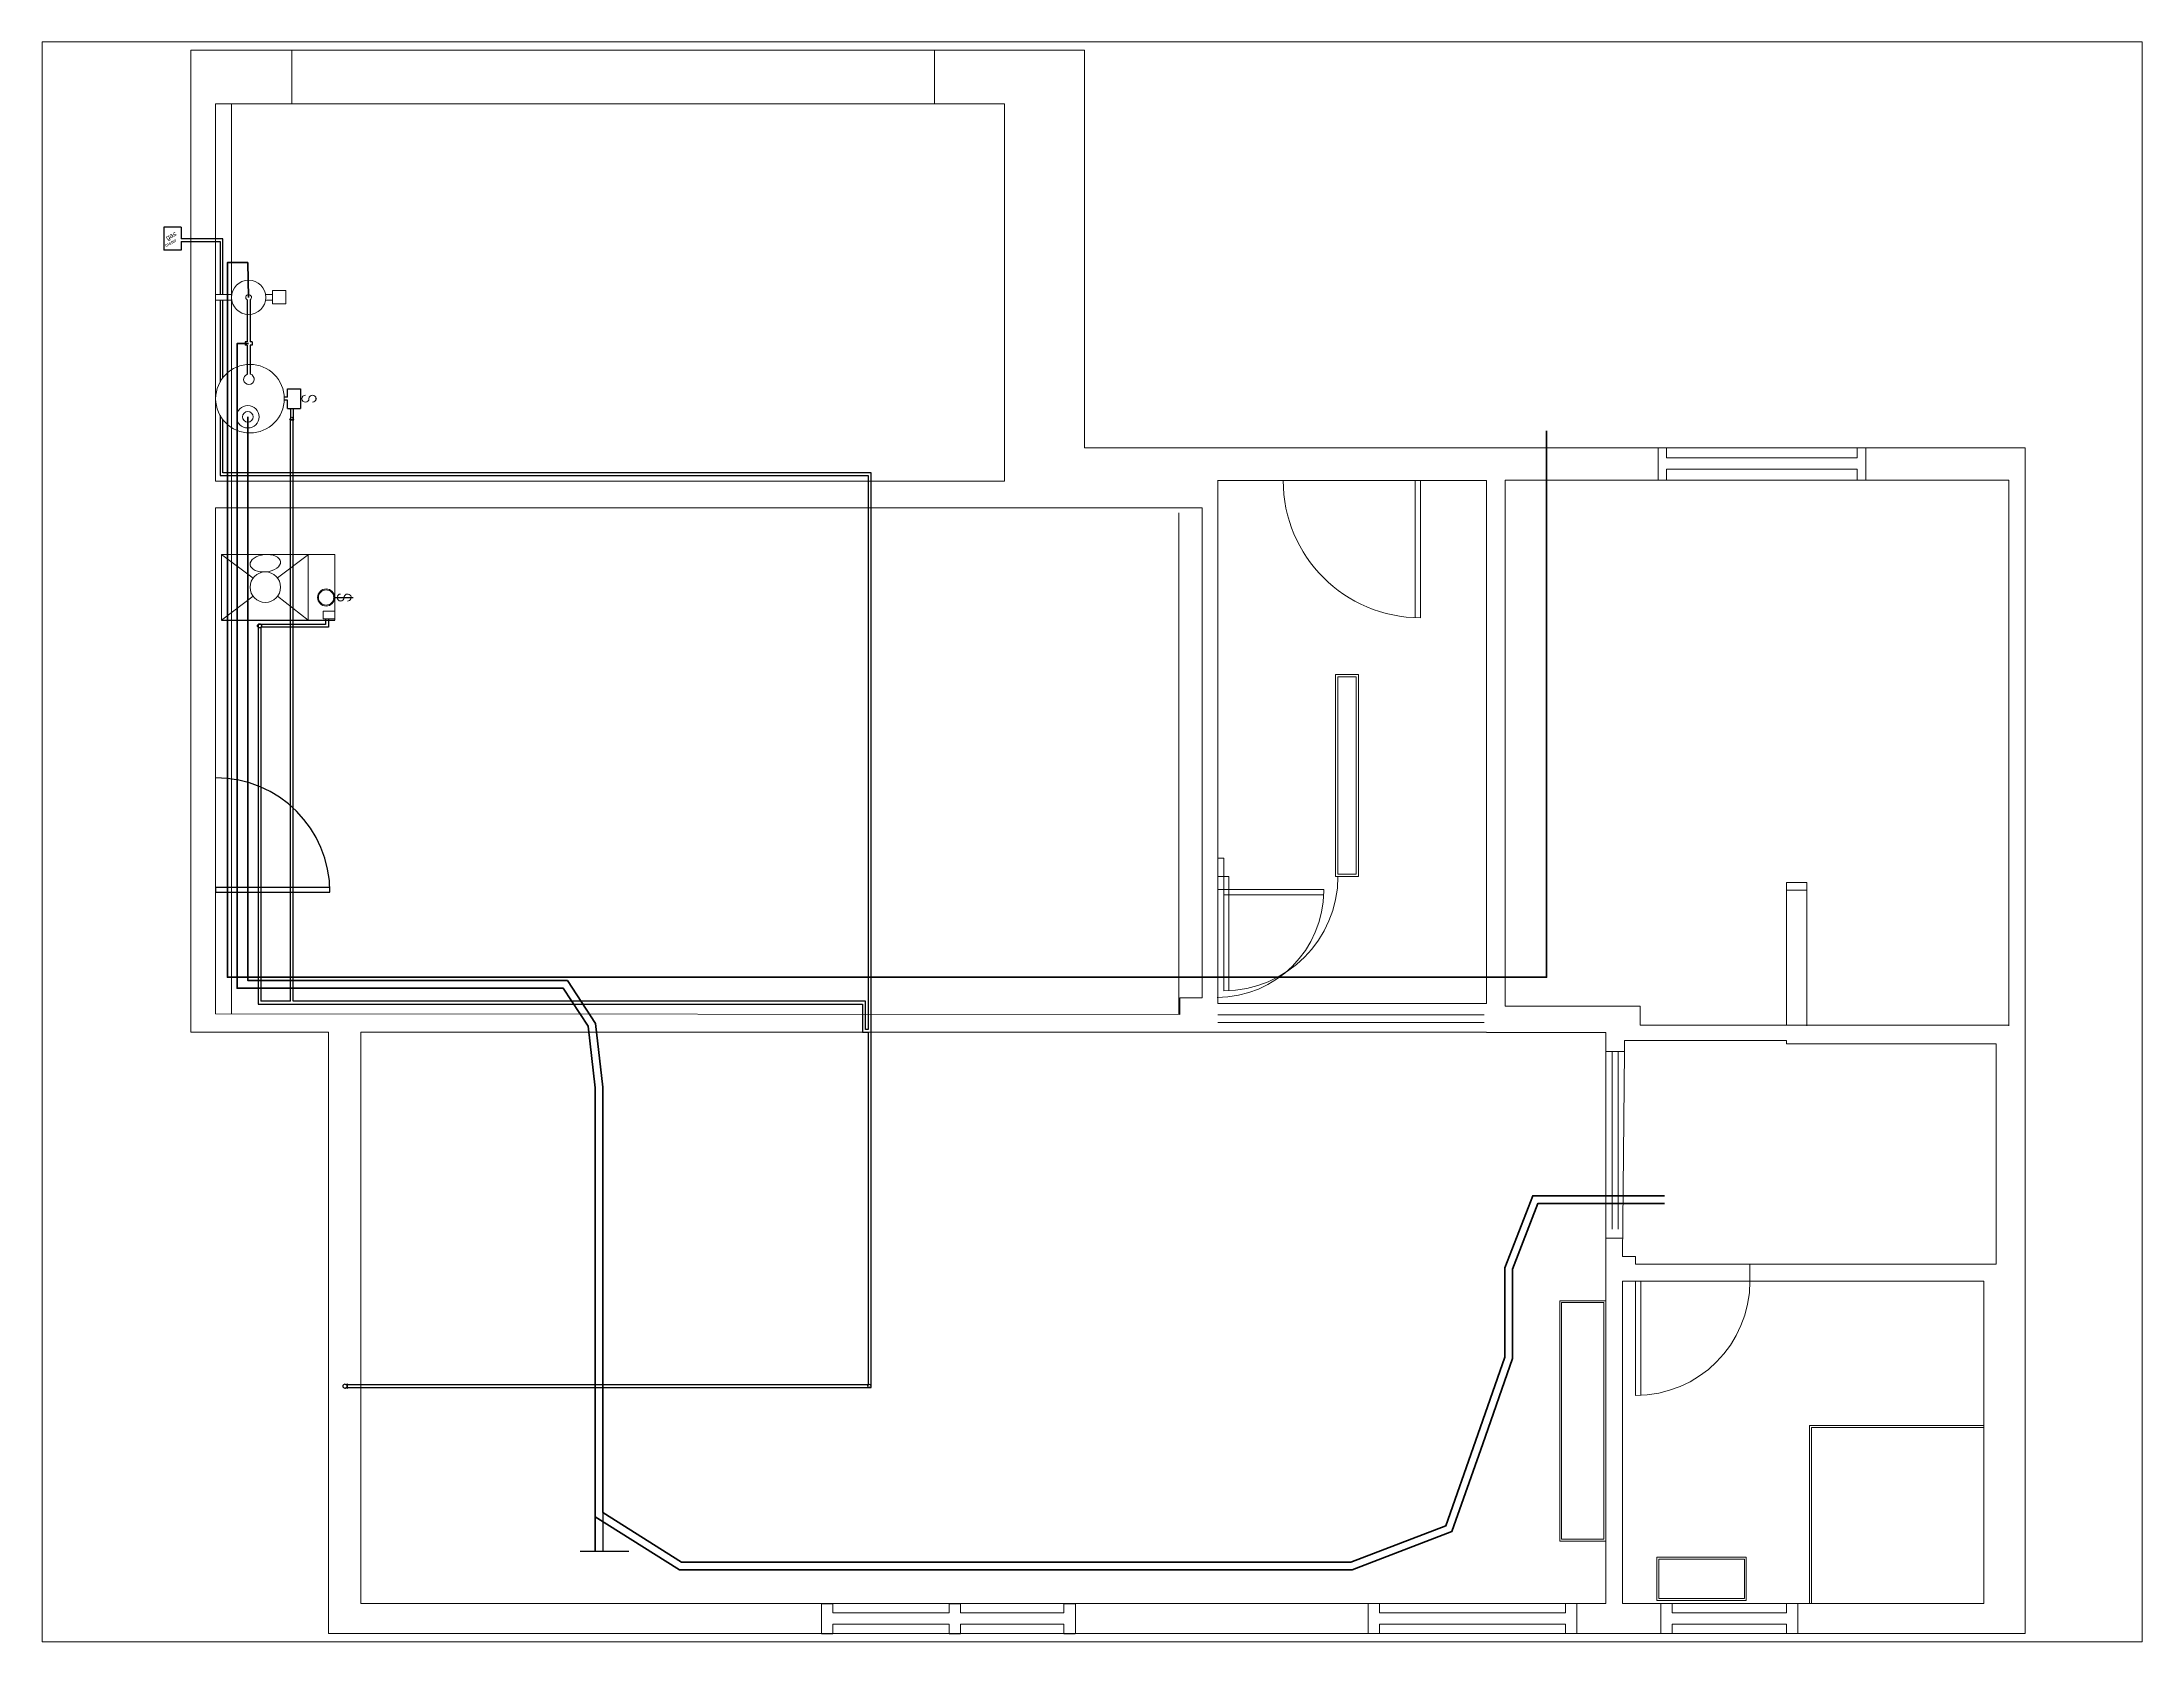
# Paper-space layout 'Layout1' of a CAD drawing. Header units: inches. Extents: x 1.05 to 9.45, y 0.8 to 7.2.
# The model-space entities are those that its viewports show. They can reach past a viewport. Long polylines and large blocks are cut down to what shows.
import ezdxf

# ---------------------------------------------------------------- set-up
doc = ezdxf.new("R2010")
doc.units = ezdxf.units.IN
doc.header["$LTSCALE"] = 48
doc.header["$MEASUREMENT"] = 0
doc.linetypes.add('ACAD_ISO07W100', pattern=[3, 0, -3])
doc.layers.add('A101-Floorplan-1st-floor', color=7, linetype='Continuous', lineweight=9)
doc.layers.add('M102-Plumbing', color=7, linetype='Continuous', lineweight=9)
doc.layers.get('Defpoints').off()
doc.styles.add('Reg', font='Arial.ttf', dxfattribs={"height": 3})

# ---------------------------------------------------------------- blocks, each defined once
blk = doc.blocks.new('spandrel-door')
at = {"layer": 'A101-Floorplan-1st-floor'}
for p, q in [((0, 0), (-30, 0)), ((0, 0), (4.75, 0)), ((0, -1.38), (0, 0)), ((4.75, 0), (4.75, 1.53)), ((0, -1.38), (-29.97, -1.38))]:
    blk.add_line(p, q, dxfattribs=at)
blk.add_arc((0, 0), 30, 180, 270, dxfattribs=at)
blk = doc.blocks.new('door-to-garage')
at = {"layer": 'A101-Floorplan-1st-floor'}
for p, q in [((-1.38, 0), (-1.38, -26.22)), ((0, 1.53), (0, -26.25))]:
    blk.add_line(p, q, dxfattribs=at)
blk.add_arc((-0.29, 1.75), 28, 180, 270, dxfattribs=at)
blk = doc.blocks.new('lower-landing-two-garage-door')
at = {"layer": 'A101-Floorplan-1st-floor'}
for p, q in [((-1.38, 0), (0, 0)), ((0, -26.25), (-0.29, -26.25))]:
    blk.add_line(p, q, dxfattribs=at)
at = {"layer": 'Defpoints'}
blk.add_blockref('door-to-garage', (0, 0), dxfattribs=at)
blk = doc.blocks.new('switch-for-layer-6')
at = {"layer": 'M102-Plumbing', "lineweight": 30}
blk.add_line((0, 0), (4.82, 0), dxfattribs=at)
at = {"layer": 'M102-Plumbing'}
blk.add_lwpolyline([(1.56, -0.92, 0.414214), (2.47, 0, -2.414214), (3.39, -0.92)], format="xyb", dxfattribs=at)
blk.add_arc((1.54, 0), 0.916, 90, 270, dxfattribs=at)

msp = doc.modelspace()

# ---------------------------------------------------------------- linework, layer by layer
at = {"layer": 'A101-Floorplan-1st-floor', "lineweight": 30}
for p, q in [((194.69, -14.9), (194.69, -44.89)), ((195.94, -14.9), (194.69, -14.9)), ((195.94, -14.9), (195.94, -44.87))]:
    msp.add_line(p, q, dxfattribs=at)
at = {"layer": 'A101-Floorplan-1st-floor', "linetype": 'ACAD_ISO07W100'}
for p, q in [((162.69, -19.05), (401.57, -19.05)), ((162.58, -267.71), (294.18, -267.71)), ((160.44, -347.86), (160.44, -277.93)), ((162.44, -347.86), (162.44, -277.93)), ((152.86, -381.4), (106.25, -381.4)), ((152.86, -383.02), (106.25, -383.02))]:
    msp.add_line(p, q, dxfattribs=at)
at = {"layer": 'A101-Floorplan-1st-floor'}
for p, q in [((401.57, -34.9), (415.66, -34.9)), ((0, -173.9), (0, -176.9)), ((0.03, -173.9), (0.03, -176.9)), ((7.94, -173.9), (0.07, -173.9)), ((7.88, -173.9), (7.88, -176.9)), ((2.51, -176.9), (0.07, -176.9)), ((2.51, -207.4), (2.51, -176.9)), ((5.51, -207.4), (5.51, -176.9)), ((7.94, -176.9), (5.51, -176.9)), ((401.57, -203.58), (415.66, -203.58)), ((0, -207.4), (0, -210.4)), ((0.07, -207.4), (2.51, -207.4)), ((5.51, -207.4), (7.94, -207.4)), ((7.88, -207.4), (7.88, -210.4)), ((0.07, -210.4), (2.51, -210.4)), ((2.51, -237.53), (2.51, -210.4)), ((5.51, -237.53), (5.51, -210.4)), ((5.51, -210.4), (7.94, -210.4)), ((0, -237.52), (0, -240.52)), ((0, -237.52), (0, -240.52)), ((0.07, -237.53), (2.51, -237.53)), ((0.07, -240.53), (7.94, -240.53)), ((5.51, -237.53), (7.94, -237.53)), ((7.88, -237.52), (7.88, -240.52)), ((157.82, -267.93), (157.82, -267.93)), ((165.44, -267.93), (165.44, -267.71)), ((166.94, -273.8), (166.94, -267.93)), ((157.82, -273.8), (157.88, -273.8)), ((311.32, -274.12), (311.32, -274.12)), ((196.78, -277.95), (196.78, -277.93)), ((198.81, -277.93), (198.81, -279.46)), ((302.82, -277.93), (302.68, -277.93)), ((7.95, -317.4), (0.07, -317.4)), ((2.51, -320.4), (0.07, -320.4)), ((2.51, -369.15), (2.51, -320.4)), ((7.95, -320.4), (5.51, -320.4)), ((5.51, -369.15), (5.51, -320.4)), ((266.71, -329.71), (302.68, -329.71)), ((302.82, -330.56), (302.82, -330.56)), ((266.68, -331.08), (302.68, -331.08)), ((0.07, -369.15), (2.51, -369.15)), ((5.51, -369.15), (7.95, -369.15)), ((0.07, -372.15), (7.95, -372.15)), ((103.82, -384.21), (103.82, -379.77)), ((103.82, -384.17), (103.82, -379.77)), ((157.86, -379.77), (152.86, -379.77)), ((152.86, -379.77), (152.86, -384.65)), ((155.74, -384.65), (155.74, -388.77)), ((92.57, -387.58), (62.57, -387.58)), ((92.57, -388.95), (62.57, -388.95)), ((7.95, -394.18), (0.07, -394.18)), ((302.82, -393.46), (311.32, -393.46)), ((302.82, -395.71), (305.69, -395.71)), ((305.69, -395.71), (305.69, -445.71)), ((308.69, -395.71), (308.69, -445.71)), ((308.69, -395.71), (311.32, -395.71)), ((311.31, -395.57), (311.31, -393.57)), ((2.51, -397.18), (0.07, -397.18)), ((2.51, -427.18), (2.51, -397.18)), ((7.95, -397.18), (5.51, -397.18)), ((5.51, -427.18), (5.51, -397.18)), ((92.57, -417.58), (97.07, -417.58)), ((0.07, -427.18), (2.51, -427.18)), ((5.51, -427.18), (7.95, -427.18)), ((159.74, -427.18), (197.18, -427.18)), ((195.18, -432.55), (195.18, -427.18)), ((197.18, -432.55), (197.18, -427.18)), ((0.07, -430.18), (7.95, -430.18)), ((7.94, -433.2), (54.69, -433.2)), ((7.94, -433.7), (54.19, -433.7)), ((54.19, -433.7), (54.19, -478.95)), ((54.69, -433.2), (54.69, -478.95)), ((197.18, -432.55), (159.57, -432.55)), ((302.82, -445.71), (305.69, -445.71)), ((308.69, -445.71), (311.32, -445.71)), ((302.82, -447.96), (311.32, -447.96)), ((302.68, -466.99), (302.82, -466.99))]:
    msp.add_line(p, q, dxfattribs=at)
for points in [[(311.32, -242.93), (311.32, -489.8), (0.07, -489.8), (0.07, -44.52), (157.94, -44.52), (157.94, -8.4), (415.66, -8.4), (415.66, -242.93)], [(162.58, -267.93), (162.69, -14.9), (295.56, -14.9), (295.56, -221.96), (295.56, -273.8), (166.94, -273.8), (166.94, -267.93)], [(302.57, -221.96), (302.57, -14.9), (401.57, -14.9), (401.57, -221.96)], [(165.44, -277.93), (302.68, -277.93), (302.68, -348.43), (165.44, -348.43)], [(198.81, -308.83), (198.81, -314.83), (251.8, -314.83), (251.8, -308.83)], [(199.43, -309.46), (199.43, -314.21), (251.17, -314.21), (251.17, -309.46)], [(24.32, -379.77), (87.44, -379.77), (87.44, -367.65), (24.32, -367.65)], [(24.82, -379.27), (86.94, -379.27), (86.94, -368.15), (24.82, -368.15)], [(92.57, -384.17), (7.94, -384.17), (7.94, -478.95), (92.57, -478.95)], [(99.07, -384.17), (152.86, -384.65), (155.74, -384.65), (155.74, -427.18), (154.82, -427.18), (154.82, -482.2), (97.07, -482.2), (97.07, -387.58), (99.07, -387.58)], [(8.75, -393.15), (20.13, -393.15), (20.13, -416.63), (8.75, -416.63)], [(9.25, -393.65), (19.63, -393.65), (19.63, -416.13), (9.25, -416.13)]]:
    msp.add_lwpolyline(points, close=True, dxfattribs=at)
for points in [[(7.94, -53.02), (7.94, -379.77), (157.86, -379.77), (157.87, -348.43), (157.9, -348.43), (157.92, -53.02), (7.95, -53.02)], [(159.57, -485.55), (302.82, -485.55), (302.82, -353.3), (164.74, -353.3), (164.74, -388.77), (159.74, -388.77), (159.74, -485.55)]]:
    msp.add_lwpolyline(points, dxfattribs=at)
at = {"layer": 'A101-Floorplan-1st-floor', "lineweight": 30}
msp.add_arc((194.69, -14.9), 30, 270, 0, dxfattribs=at)
at = {"layer": 'A101-Floorplan-1st-floor'}
for centre, radius, start, end in [((302.68, -331.08), 36, 90, 180), ((92.57, -387.58), 30, 180, 270)]:
    msp.add_arc(centre, radius, start, end, dxfattribs=at)
at = {"layer": 'M102-Plumbing', "lineweight": 30}
for p, q in [((363.16, -5.83), (363.16, -1.33)), ((369.16, -1.33), (363.16, -1.33)), ((369.16, -5.83), (369.16, -1.33)), ((365.41, -5.83), (363.16, -5.83)), ((369.16, -5.83), (366.16, -5.83)), ((266.02, -16.4), (266.02, -46.14)), ((319.75, -16.06), (303.99, -16.06)), ((303.99, -16.06), (303.99, -186.18)), ((166.06, -34.52), (166.06, -26.77)), ((264.19, -26.77), (166.06, -26.77)), ((264.19, -44.52), (264.19, -26.77)), ((338.23, -23.17), (330.61, -23.17)), ((338.23, -23.97), (330.61, -23.99)), ((338.23, -23.17), (338.23, -22.61)), ((339.11, -22.61), (338.23, -22.61)), ((338.23, -24.44), (338.23, -23.97)), ((339.11, -24.44), (338.23, -24.44)), ((339.11, -23.17), (339.11, -22.61)), ((350.11, -23.17), (339.11, -23.17)), ((350.11, -23.92), (339.11, -23.96)), ((339.11, -24.44), (339.11, -23.96)), ((350.11, -23.17), (346.28, -23.17)), ((350.11, -23.17), (350.11, -23.17)), ((172.32, -31.93), (172.32, -31.93)), ((323.8, -33.76), (323.8, -32.9)), ((324.55, -33.76), (324.55, -32.9)), ((166.06, -34.52), (318.74, -34.52)), ((166.06, -185.43), (166.06, -35.27)), ((166.06, -35.27), (318.99, -35.27)), ((318.61, -34.4), (318.74, -34.4)), ((318.61, -34.4), (318.61, -35.4)), ((318.61, -35.4), (318.74, -35.4)), ((318.74, -34.4), (318.74, -34.52)), ((321.49, -34.52), (318.74, -34.52)), ((318.74, -35.27), (318.74, -35.4)), ((321.49, -35.27), (318.99, -35.27)), ((321.49, -34.4), (321.49, -34.52)), ((321.49, -34.52), (321.49, -34.4)), ((321.49, -34.4), (321.61, -34.4)), ((321.49, -35.27), (321.49, -35.4)), ((321.49, -35.27), (321.49, -35.4)), ((321.49, -35.4), (321.61, -35.4)), ((321.61, -33.76), (321.61, -37.15)), ((321.61, -33.76), (323.8, -33.76)), ((326.74, -37.15), (321.61, -37.15)), ((324.55, -33.76), (326.74, -33.76)), ((326.74, -33.76), (326.74, -37.15)), ((266.44, -44.52), (264.19, -44.52)), ((21.72, -110.61), (21.72, -123.36)), ((157.91, -184.68), (157.91, -186.18)), ((158.66, -186.18), (158.66, -185.43)), ((158.66, -185.43), (166.06, -185.43)), ((303.99, -186.18), (158.66, -186.18))]:
    msp.add_line(p, q, dxfattribs=at)
at = {"layer": 'M102-Plumbing'}
for p, q in [((266.02, -16.4), (283.25, -16.4)), ((266.02, -16.4), (272.31, -24.74)), ((283.25, -16.4), (277.09, -24.72)), ((283.25, -16.4), (283.25, -46.14)), ((350.06, -19.11), (350.06, -14.9)), ((351.56, -19.12), (351.56, -14.9)), ((272.34, -31.16), (266.02, -39.21)), ((277.12, -31.14), (283.25, -39.27)), ((350.06, -29.84), (350.06, -27.98)), ((351.56, -29.84), (351.56, -27.97)), ((324.18, -37.55), (324.18, -37.15)), ((283.25, -39.14), (266.02, -39.14)), ((324.18, -41.23), (324.18, -41.47)), ((266.02, -46.14), (283.25, -46.14)), ((272.41, -46.14), (272, -46.14)), ((276.09, -46.14), (276.49, -46.14))]:
    msp.add_line(p, q, dxfattribs=at)
at = {"layer": 'M102-Plumbing', "color": 4, "linetype": 'Continuous', "lineweight": 50}
msp.add_line((169.44, -23.88), (169.44, -23.88), dxfattribs=at)
at = {"layer": 'M102-Plumbing', "color": 4, "lineweight": 50}
msp.add_line((30.71, -114.52), (21.72, -114.52), dxfattribs=at)
at = {"layer": 'M102-Plumbing', "color": 1, "lineweight": 30}
msp.add_line((31.81, -116.52), (21.72, -116.52), dxfattribs=at)
at = {"layer": 'M102-Plumbing', "lineweight": 30}
for points in [[(351.56, -16.81), (366.16, -16.81), (366.16, -5.83)], [(365.41, -5.83), (365.41, -16.06), (351.56, -16.06)], [(350.06, -16.06), (328.6, -16.06)], [(329.73, -16.81), (350.06, -16.81)]]:
    msp.add_lwpolyline(points, dxfattribs=at)
at = {"layer": 'M102-Plumbing', "color": 4, "lineweight": 50}
msp.add_lwpolyline([(338.66, -23.56), (338.66, -20.53), (169.44, -20.53), (169.44, -66.5), (169.44, -106.14), (159.47, -112.65), (143.34, -114.52), (103.6, -114.52), (51.6, -114.52), (30.71, -114.52), (16.81, -136.62), (16.81, -159.25), (16.81, -313.17), (26.83, -339.37), (49.91, -347.46), (72.25, -355.28), (95.73, -355.28), (112.98, -361.94), (112.98, -395.15)], dxfattribs=at)
at = {"layer": 'M102-Plumbing', "lineweight": 30}
msp.add_lwpolyline([(266.44, -43.77), (264.94, -43.77), (264.94, -26.4, 0.414214), (264.56, -26.02), (165.31, -26.02), (165.31, -184.68), (157.91, -184.68), (157.91, -186.18), (65.38, -186.18), (65.38, -49.14, 2.310464), (64.63, -49.14), (64.63, -186.93), (304.74, -186.93), (304.74, -16.81), (318.63, -16.81)], format="xyb", dxfattribs=at)
at = {"layer": 'M102-Plumbing', "lineweight": 70}
msp.add_lwpolyline([(315.71, -364.21), (172.32, -364.21), (172.32, -23.35), (172.32, -17.99), (359.92, -17.99), (359.92, -23.3), (350.76, -23.54)], dxfattribs=at)
at = {"layer": 'M102-Plumbing', "color": 1, "linetype": 'Continuous', "lineweight": 50}
msp.add_lwpolyline([(319.42, -23.35), (171.44, -23.35), (171.44, -66.5), (171.44, -107.22), (160.17, -114.58), (143.45, -116.52), (103.6, -116.52), (51.6, -116.52), (31.81, -116.52), (18.81, -137.2), (18.81, -159.25), (18.81, -312.8), (28.37, -337.79), (50.58, -345.57), (72.59, -353.28), (96.1, -353.28), (114.98, -360.57), (114.98, -395.15)], dxfattribs=at)
at = {"layer": 'M102-Plumbing'}
for points in [[(349.06, -33.34), (352.56, -33.34), (352.56, -29.84), (349.06, -29.84)], [(266.44, -46.14), (268.44, -46.14), (268.44, -43.14), (266.44, -43.14)]]:
    msp.add_lwpolyline(points, close=True, dxfattribs=at)
at = {"layer": 'M102-Plumbing', "lineweight": 30}
msp.add_lwpolyline([(65.5, -49.54), (65.5, -49.29), (64.52, -49.29), (64.52, -49.54)], close=True, dxfattribs=at)
at = {"layer": 'M102-Plumbing'}
for centre, radius in [((324.18, -23.9), 9), ((319.42, -23.35), 2.93), ((319.42, -23.35), 1.39), ((350.76, -23.54), 4.49), ((274.71, -27.94), 4), ((272, -43.89), 2.25), ((272, -43.89), 2)]:
    msp.add_circle(centre, radius, dxfattribs=at)
at = {"layer": 'M102-Plumbing', "lineweight": 30}
for centre, radius in [((264.56, -26.4), 0.53), ((318.99, -34.9), 0.375), ((65.08, -186.46), 0.435)]:
    msp.add_circle(centre, radius, dxfattribs=at)
at = {"layer": 'M102-Plumbing'}
for centre, radius, start, end in [((329.28, -23.62), 1.39, 15.8896, 344.5431), ((350.76, -23.54), 0.75, 210.25, 150.2164), ((324.18, -38.47), 0.916, 0, 180), ((324.18, -38.48), 0.916, 180, 270), ((324.18, -40.31), 0.916, 180, 90)]:
    msp.add_arc(centre, radius, start, end, dxfattribs=at)
msp.add_ellipse((281, -27.94), major_axis=(-0.39, 3.98), ratio=0.568595, start_param=-1.570796, end_param=4.712389, dxfattribs=at)

# ---------------------------------------------------------------- block references
at = {"lineweight": 30, "rotation": 270}
msp.add_blockref('switch-for-layer-6', (272, -46.14), dxfattribs=at)
at = {"layer": 'Defpoints'}
for name, p in [('lower-landing-two-garage-door', (195.32, -279.46)), ('spandrel-door', (198.81, -279.46))]:
    msp.add_blockref(name, p, dxfattribs=at)

# ---------------------------------------------------------------- texts
at = {"layer": 'M102-Plumbing', "lineweight": 30, "style": 'Reg'}
for s, height, p in [('meter', 0.921, (363.94, -1.84)), ('gas', 1.266, (365.77, -2.21))]:
    msp.add_text(s, height=height, rotation=297.7069, dxfattribs=at).set_placement(p)

psp = doc.layouts.get("Layout1")

# ---------------------------------------------------------------- viewports
at = {"layer": '0', "view_target_point": (360, 240), "view_twist_angle": 90}
psp.add_viewport(center=(5.25, 4), size=(8.4, 6.4), view_center_point=(484.9005, -152.1701), view_height=419.930348, dxfattribs=at)

doc.saveas('drawing.dxf')
